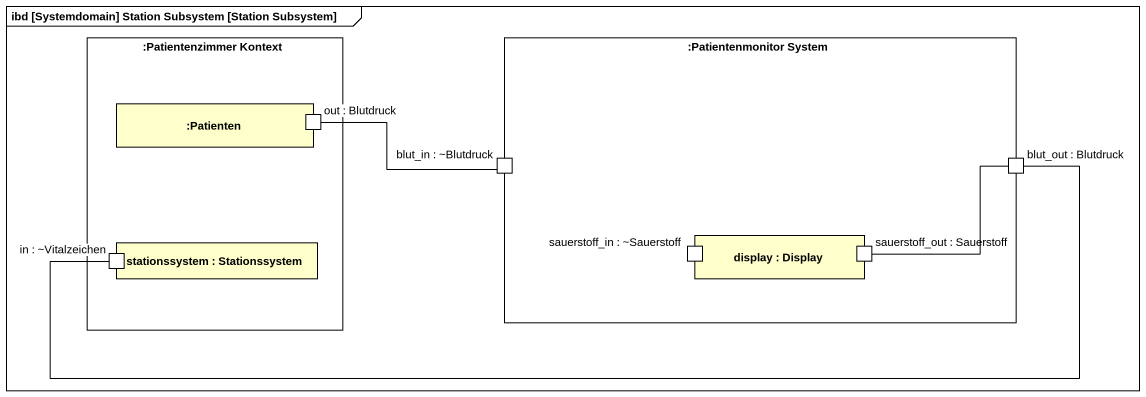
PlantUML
@startuml
mainframe ibd [Systemdomain] Station Subsystem [Station Subsystem]
rectangle ":Patientenzimmer Kontext" as Patientenzimmer_Kontext {
  rectangle ":Patienten" as Patienten {
    port "out : Blutdruck" as out_Blutdruck
  }
  rectangle "stationssystem : Stationssystem" as stationssystem {
    port "in : ~Vitalzeichen" as in_Vitalzeichen
  }
}
rectangle ":Patientenmonitor System" as Patientenmonitor_System {
  port "blut_in : ~Blutdruck" as blut_in_Blutdruck
  port "blut_out : Blutdruck" as blut_out_Blutdruck
  rectangle "display : Display" as display {
    port "sauerstoff_in : ~Sauerstoff" as sauerstoff_in_Sauerstoff
    port "sauerstoff_out : Sauerstoff" as sauerstoff_out_Sauerstoff
  }
}
out_Blutdruck -right- blut_in_Blutdruck
blut_out_Blutdruck -left- in_Vitalzeichen
sauerstoff_out_Sauerstoff -right- blut_out_Blutdruck
@enduml
